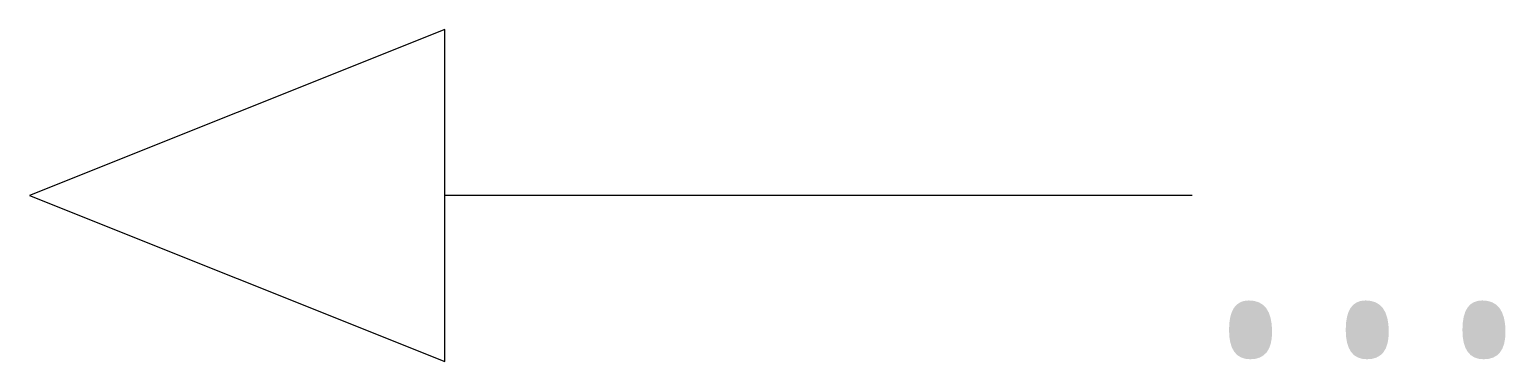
# Model space of a CAD drawing. Extents: x -14 to 3.8, y -2 to 2.
import ezdxf
from ezdxf.enums import TextEntityAlignment as Align

# ---------------------------------------------------------------- set-up
doc = ezdxf.new("R2010")
doc.units = 0
doc.styles.add('NLCS-ISO', font='NLCS-ISO.ttf', dxfattribs={"height": 0.0025})

msp = doc.modelspace()

# ---------------------------------------------------------------- linework, layer by layer
for p, q in [((-9, 2), (-14, 0)), ((-9, -2), (-9, 2)), ((-14, 0), (-9, -2)), ((0, 0), (-9, 0))]:
    msp.add_line(p, q)

# ---------------------------------------------------------------- texts
at = {"lineweight": 50, "style": 'NLCS-ISO'}
msp.add_attdef('...', text='...', height=5, dxfattribs=at).set_placement((0, 0.527), align=Align.MIDDLE_LEFT)

doc.saveas('drawing.dxf')
